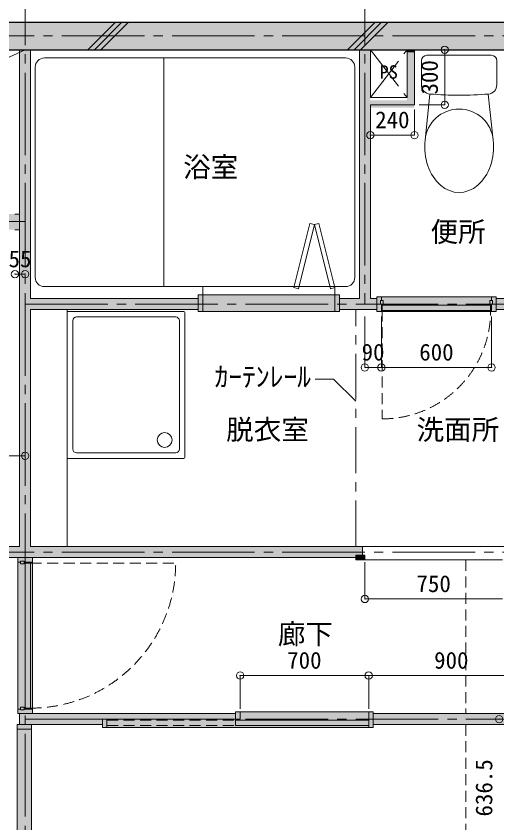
# Model space of a CAD drawing. Units: millimetres at full size, sheet at 1:50. Extents: x -9674 to 9699, y -6794 to 6791.
# Drawn here: x -941 to 1676, y -482 to 3910 of the extents above; entities that cross this region are included whole.
import ezdxf
from ezdxf.enums import TextEntityAlignment as Align

# ---------------------------------------------------------------- set-up
doc = ezdxf.new("R2010")
doc.units = ezdxf.units.MM
doc.header["$LTSCALE"] = 50
doc.header["$PDMODE"] = 32
doc.header["$PDSIZE"] = 40
for name, pattern in [('CHAIN1', [8, 5, -1, 1, -1]), ('CHAIN2', [12, 9, -1, 1, -1]), ('DASHED1', [1.8, 1.2, -0.6])]:
    doc.linetypes.add(name, pattern=pattern)
for name, color, linetype, lineweight in [('1-0_芯', 7, 'CHAIN2', 9), ('1-1_躯体', 2, 'Continuous', 25), ('1-2_間仕切', 3, 'Continuous', 18), ('1-3_建具', 3, 'Continuous', 18), ('1-5_設備', 7, 'Continuous', 9), ('1-7_その他', 7, 'DASHED1', 9), ('1-8_ハッチ', 4, 'Continuous', 9), ('1-A_文字', 7, 'Continuous', 9), ('1-B_寸法', 7, 'Continuous', 9), ('1-C_梁', 7, 'DASHED1', 9), ('1-D_記号', 7, 'CHAIN1', 9)]:
    doc.layers.add(name, color=color, linetype=linetype, lineweight=lineweight)
doc.layers.add('4-0', color=1, linetype='Continuous')
doc.layers.add('4-2', color=4, linetype='Continuous')
doc.styles.add('ＭＳ ゴシック', font='')
doc.styles.get('ＭＳ ゴシック').set_extended_font_data('MS Gothic')

msp = doc.modelspace()

# ---------------------------------------------------------------- linework, layer by layer
at = {"layer": '1-0_芯'}
for p, q in [((-892.5, 4802.35), (-892.5, -3667.65)), ((957.5, 4802.35), (957.5, 2342.35)), ((-8492.5, 3802.35), (8517.5, 3802.35)), ((-3032.5, 2792.35), (-892.5, 2792.35)), ((-892.5, 2342.35), (2286.5, 2342.35)), ((-8492.5, 992.35), (3087.5, 992.35)), ((-892.5, 82.35), (2687.5, 82.35))]:
    msp.add_line(p, q, dxfattribs=at)
at = {"layer": '1-1_躯体'}
for p, q in [((-2842.5, 3877.35), (1857.5, 3877.35)), ((-2842.5, 3727.35), (1857.5, 3727.35))]:
    msp.add_line(p, q, dxfattribs=at)
at = {"layer": '1-2_間仕切'}
for p, q in [((-922.5, 3727.35), (-922.5, 1022.35)), ((-862.5, 3727.35), (-862.5, 2372.35)), ((927.5, 3727.35), (927.5, 2372.35)), ((987.5, 3727.35), (987.5, 3467.35)), ((1187.5, 3727.35), (1187.5, 3467.35)), ((1227.5, 3727.35), (1227.5, 3427.35)), ((987.5, 3467.35), (1187.5, 3467.35)), ((987.5, 3427.35), (1227.5, 3427.35)), ((987.5, 3427.35), (987.5, 2372.35)), ((49.5, 2372.35), (-862.5, 2372.35)), ((819.5, 2372.35), (927.5, 2372.35)), ((987.5, 2372.35), (1022.5, 2372.35)), ((1672.5, 2372.35), (2060, 2372.35)), ((-862.5, 2312.35), (-862.5, 1022.35)), ((49.5, 2312.35), (-862.5, 2312.35)), ((819.5, 2312.35), (1022.5, 2312.35)), ((1672.5, 2312.35), (2260, 2312.35)), ((-1332.5, 1022.35), (-922.5, 1022.35)), ((-862.5, 1022.35), (945, 1022.35)), ((945, 974.85), (945, 1022.35)), ((-1332.5, 962.35), (907.5, 962.35)), ((-922.5, 112.35), (253.5, 112.35)), ((-922.5, 112.35), (-922.5, 52.35)), ((1003.5, 112.35), (1887.5, 112.35)), ((-862.5, 52.35), (-471.5, 52.35)), ((-446.5, 82.35), (253.5, 82.35)), ((1003.5, 52.35), (1857.5, 52.35))]:
    msp.add_line(p, q, dxfattribs=at)
at = {"layer": '1-2_間仕切', "color": 7, "lineweight": 9}
msp.add_line((1047.5, 2302.35), (1647.5, 2302.35), dxfattribs=at)
at = {"layer": '1-3_建具'}
for p, q in [((-947.5, 2832.35), (-922.5, 2832.35)), ((-947.5, 2747.35), (-922.5, 2747.35)), ((1022.5, 2382.35), (1047.5, 2382.35)), ((1022.5, 2302.35), (1022.5, 2382.35)), ((1047.5, 2382.35), (1047.5, 2362.35)), ((1647.5, 2382.35), (1672.5, 2382.35)), ((1647.5, 2382.35), (1647.5, 2362.35)), ((1672.5, 2302.35), (1672.5, 2382.35)), ((1057.5, 2362.35), (1042.5, 2362.35)), ((1047.5, 2342.35), (1047.5, 2302.35)), ((1052.5, 2307.35), (1052.5, 2337.35)), ((1052.5, 2337.35), (1642.5, 2337.35)), ((1057.5, 2342.35), (1057.5, 2362.35)), ((1637.5, 2362.35), (1637.5, 2342.35)), ((1652.5, 2362.35), (1637.5, 2362.35)), ((1637.5, 2342.35), (1652.5, 2342.35)), ((1642.5, 2337.35), (1642.5, 2307.35)), ((1647.5, 2342.35), (1647.5, 2302.35)), ((1652.5, 2342.35), (1652.5, 2362.35)), ((1022.5, 2302.35), (1047.5, 2302.35)), ((1642.5, 2307.35), (1052.5, 2307.35)), ((1647.5, 2302.35), (1672.5, 2302.35)), ((907.5, 949.85), (907.5, 974.85)), ((907.5, 974.85), (957.5, 974.85)), ((957.5, 949.85), (957.5, 974.85)), ((-932.5, 937.35), (-932.5, 962.35)), ((-917.5, 937.35), (-932.5, 937.35)), ((-917.5, 942.35), (-917.5, 927.35)), ((-897.5, 942.35), (-917.5, 942.35)), ((-897.5, 927.35), (-917.5, 927.35)), ((-897.5, 942.35), (-897.5, 927.35)), ((-897.5, 937.35), (-852.5, 937.35)), ((-862.5, 932.35), (-892.5, 932.35)), ((-892.5, 932.35), (-892.5, 142.35)), ((-862.5, 142.35), (-862.5, 932.35)), ((907.5, 949.85), (957.5, 949.85)), ((-932.5, 112.35), (-932.5, 137.35)), ((-917.5, 137.35), (-932.5, 137.35)), ((-917.5, 147.35), (-917.5, 132.35)), ((-897.5, 147.35), (-917.5, 147.35)), ((-917.5, 132.35), (-897.5, 132.35)), ((-897.5, 132.35), (-897.5, 147.35)), ((-897.5, 137.35), (-852.5, 137.35)), ((-892.5, 142.35), (-862.5, 142.35)), ((-852.5, 112.35), (-852.5, 137.35)), ((-852.5, 112.35), (-932.5, 112.35)), ((-935, 52.35), (-935, 27.35)), ((-857, 52.35), (-935, 52.35)), ((-857, 52.35), (-857, 27.35)), ((-935, 27.35), (-857, 27.35))]:
    msp.add_line(p, q, dxfattribs=at)
at = {"layer": '1-3_建具', "color": 7, "lineweight": 9}
for p, q in [((571.37, 2432.35), (658.68, 2781.6)), ((571.37, 2432.35), (658.68, 2781.6)), ((571.37, 2432.35), (658.68, 2781.6)), ((571.37, 2432.35), (658.68, 2781.6)), ((682.93, 2775.54), (595.62, 2426.28)), ((682.93, 2775.54), (658.68, 2781.6)), ((682.93, 2775.54), (707.19, 2781.6)), ((682.93, 2775.54), (770.25, 2426.28)), ((794.5, 2432.35), (707.19, 2781.6)), ((794.5, 2432.35), (707.19, 2781.6)), ((794.5, 2432.35), (707.19, 2781.6)), ((794.5, 2432.35), (707.19, 2781.6)), ((595.62, 2426.28), (571.37, 2432.35)), ((770.25, 2426.28), (794.5, 2432.35)), ((49.5, 2392.35), (74.5, 2392.35)), ((49.5, 2302.35), (49.5, 2392.35)), ((74.5, 2392.35), (794.5, 2392.35)), ((74.5, 2392.35), (74.5, 2302.35)), ((794.5, 2392.35), (819.5, 2392.35)), ((794.5, 2302.35), (794.5, 2392.35)), ((819.5, 2392.35), (819.5, 2302.35)), ((1647.5, 2382.35), (1047.5, 2382.35)), ((49.5, 2302.35), (74.5, 2302.35)), ((74.5, 2302.35), (794.5, 2302.35)), ((794.5, 2302.35), (819.5, 2302.35)), ((945, 1022.35), (1720, 1022.35)), ((-932.5, 937.35), (-932.5, 137.35)), ((-852.5, 137.35), (-852.5, 937.35)), ((1707.5, 949.85), (957.5, 949.85)), ((253.5, 82.35), (253.5, 122.35)), ((278.5, 122.35), (253.5, 122.35)), ((1003.5, 122.35), (978.5, 122.35)), ((978.5, 122.35), (978.5, 57.35)), ((1003.5, 37.35), (1003.5, 122.35)), ((-446.5, 37.35), (-446.5, 82.35)), ((278.5, 82.35), (253.5, 82.35)), ((253.5, 47.35), (253.5, 77.35)), ((253.5, 77.35), (978.5, 77.35)), ((253.5, 47.35), (978.5, 47.35)), ((978.5, 77.35), (978.5, 47.35)), ((978.5, 77.35), (978.5, 47.35)), ((978.5, 77.35), (978.5, 37.35)), ((-935, -1372.65), (-935, 27.35)), ((-857, 27.35), (-857, -1372.65)), ((-446.5, 37.35), (-471.5, 37.35)), ((-446.5, 37.35), (978.5, 37.35)), ((1003.5, 37.35), (978.5, 37.35))]:
    msp.add_line(p, q, dxfattribs=at)
at = {"layer": '1-3_建具', "color": 7, "linetype": 'DASHED1', "lineweight": 9}
for p, q in [((1052.5, 2307.35), (1052.5, 1717.35)), ((-862.5, 932.35), (-72.5, 932.35)), ((-446.5, 77.35), (253.5, 77.35)), ((-446.5, 47.35), (253.5, 47.35))]:
    msp.add_line(p, q, dxfattribs=at)
at = {"layer": '1-3_建具'}
for points in [[(1042.5, 2362.35), (1042.5, 2342.35), (1057.5, 2342.35)], [(-852.5, 937.35), (-852.5, 962.35), (-932.5, 962.35)]]:
    msp.add_lwpolyline(points, dxfattribs=at)
at = {"layer": '1-3_建具', "color": 7, "lineweight": 9}
for points in [[(278.5, 82.35), (278.5, 122.35), (978.5, 122.35)], [(-446.5, 37.35), (-446.5, 82.35), (-471.5, 82.35)], [(-471.5, 37.35), (-471.5, 82.35), (-471.5, 57.35)]]:
    msp.add_lwpolyline(points, dxfattribs=at)
at = {"layer": '1-3_建具', "color": 7, "linetype": 'DASHED1', "lineweight": 9}
for centre, radius, end in [((1052.5, 2307.35), 590, 0), ((-862.5, 932.35), 790, 360)]:
    msp.add_arc(centre, radius, 270, end, dxfattribs=at)
at = {"layer": '1-5_設備'}
for p, q in [((1295.84, 3697.35), (1645.84, 3697.35)), ((852.5, 3682.35), (-787.5, 3682.35)), ((-137.5, 3682.35), (-137.5, 2437.35)), ((1265.84, 3667.35), (1265.84, 3536.1)), ((1675.84, 3667.35), (1675.84, 3536.1)), ((-837.5, 2487.35), (-837.5, 3632.35)), ((902.5, 2487.35), (902.5, 3632.35)), ((1311.84, 3486.26), (1285.19, 3235.2)), ((1629.83, 3486.26), (1656.49, 3235.2)), ((571.37, 2432.35), (658.68, 2781.6)), ((794.5, 2432.35), (707.19, 2781.6)), ((852.5, 2437.35), (-787.5, 2437.35)), ((74.5, 2392.35), (74.5, 2437.35)), ((794.5, 2392.35), (794.5, 2437.35)), ((-662.5, 2312.35), (-662.5, 1022.35)), ((-662.5, 2302.35), (-27.5, 2302.35)), ((-22.5, 2297.35), (-22.5, 1507.35)), ((-632.5, 2252.35), (-632.5, 1552.35)), ((-612.5, 2272.35), (-72.5, 2272.35)), ((-52.5, 2252.35), (-52.5, 1552.35)), ((-27.5, 1502.35), (-662.5, 1502.35)), ((-72.5, 1532.35), (-612.5, 1532.35))]:
    msp.add_line(p, q, dxfattribs=at)
msp.add_circle((-132.5, 1602.35), 40, dxfattribs=at)
for centre, radius, start, end in [((1295.84, 3667.35), 30, 90, 180), ((1645.84, 3667.35), 30, 0, 90), ((-787.5, 3632.35), 50, 90, 180), ((852.5, 3632.35), 50, 0, 90), ((1315.84, 3536.1), 50, 180, 265.41591), ((1625.84, 3536.1), 50, 274.58408, 0), ((1470.84, 5469.29), 1989.39, 265.41591, 274.58408), ((1470.84, 3218.07), 186.44, 5.269, 174.73099), ((-787.5, 2487.35), 50, 180, 270), ((852.5, 2487.35), 50, 270, 0), ((-27.5, 2297.35), 5, 0, 90), ((-612.5, 2252.35), 20, 90, 180), ((-72.5, 2252.35), 20, 0, 90), ((-612.5, 1552.35), 20, 180, 270), ((-72.5, 1552.35), 20, 270, 0), ((-27.5, 1507.35), 5, 270, 0)]:
    msp.add_arc(centre, radius, start, end, dxfattribs=at)
msp.add_ellipse((1470.84, 3200.16), major_axis=(0, -250), ratio=0.75, start_param=4.5717762, end_param=7.9945941, dxfattribs=at)
at = {"layer": '1-7_その他', "color": 4, "linetype": 'CHAIN1'}
for p, q in [((-892.5, 3727.35), (-2842.5, 2822.35)), ((987.5, 3727.35), (1187.5, 3467.35)), ((987.5, 3467.35), (1187.5, 3727.35))]:
    msp.add_line(p, q, dxfattribs=at)
at = {"layer": '1-8_ハッチ'}
for p, q in [((-550.65, 3727.35), (-400.65, 3877.35)), ((-515.29, 3727.35), (-365.29, 3877.35)), ((-479.94, 3727.35), (-329.94, 3877.35)), ((863.57, 3727.35), (1013.57, 3877.35)), ((898.92, 3727.35), (1048.92, 3877.35)), ((934.28, 3727.35), (1084.28, 3877.35))]:
    msp.add_line(p, q, dxfattribs=at)
at = {"layer": '1-A_文字'}
for q in [(687.56, 1934.42), (907.5, 1814.49)]:
    msp.add_line((787.56, 1934.42), q, dxfattribs=at)
at = {"layer": '1-B_寸法'}
for p, q in [((1392.44, 3427.35), (1392.44, 3727.35)), ((1253.43, 3427.35), (1392.44, 3427.35)), ((-947.5, 2505.37), (-892.5, 2505.37)), ((957.5, 2274.2), (957.5, 1997.35)), ((1047.5, 2274.2), (1047.5, 1997.35)), ((1647.5, 2274.2), (1647.5, 1997.35)), ((1047.5, 1997.35), (957.5, 1997.35)), ((1047.5, 1997.35), (1647.5, 1997.35)), ((-1322.5, 1516.34), (-892.5, 1516.34)), ((957.5, 936.47), (957.5, 736.72)), ((1707.5, 736.72), (957.5, 736.72)), ((278.5, 138.23), (278.5, 319.62)), ((978.5, 319.62), (278.5, 319.62)), ((978.5, 138.23), (978.5, 319.62)), ((1878.5, 319.62), (978.5, 319.62))]:
    msp.add_line(p, q, dxfattribs=at)
msp.add_lwpolyline([(1227.5, 3401.42), (1227.5, 3262.41), (987.5, 3262.41)], dxfattribs=at)
at = {"layer": '1-B_寸法', "color": 3}
for p in [(1392.44, 3727.35), (1392.44, 3427.35), (987.5, 3262.41), (1227.5, 3262.41), (-947.5, 2505.37), (-892.5, 2505.37), (957.5, 1997.35), (1047.5, 1997.35), (1647.5, 1997.35), (-892.5, 1516.34), (957.5, 736.72), (278.5, 319.62), (978.5, 319.62), (1689.11, 82.35)]:
    msp.add_point(p, dxfattribs=at)
at = {"layer": '1-C_梁'}
for p, q in [((1507.5, 949.85), (1507.5, 112.35)), ((1507.5, 52.35), (1507.5, -2342.65))]:
    msp.add_line(p, q, dxfattribs=at)
at = {"layer": '1-D_記号'}
msp.add_line((907.5, 1022.35), (907.5, 2312.35), dxfattribs=at)
at = {"layer": '4-0'}
msp.add_solid([(1857.5, 3727.35), (1857.5, 3877.35), (-2842.5, 3727.35), (-2842.5, 3877.35)], dxfattribs=at)
at = {"layer": '4-2'}
for points in [[(-922.5, 3712.35), (-922.5, 3727.35), (-862.5, 3712.35), (-862.5, 3727.35)], [(-922.5, 1022.35), (-862.5, 1022.35), (-922.5, 3712.35), (-862.5, 3712.35)], [(987.5, 3712.35), (987.5, 3727.35), (927.5, 3712.35), (927.5, 3727.35)], [(927.5, 2372.35), (987.5, 2372.35), (927.5, 3712.35), (987.5, 3712.35)], [(1187.5, 3712.35), (1187.5, 3727.35), (1227.5, 3712.35), (1227.5, 3727.35)], [(1227.5, 3412.35), (1187.5, 3712.35), (1187.5, 3452.35)], [(1227.5, 3412.35), (1227.5, 3712.35), (1187.5, 3712.35)], [(1227.5, 3412.35), (987.5, 3452.35), (987.5, 3412.35)], [(1227.5, 3412.35), (1187.5, 3452.35), (987.5, 3452.35)], [(-2632.5, 2747.35), (-2632.5, 2832.35), (-922.5, 2747.35), (-922.5, 2832.35)], [(-862.5, 2372.35), (-862.5, 2312.35), (49.5, 2372.35), (49.5, 2312.35)], [(49.5, 2392.35), (49.5, 2302.35), (819.5, 2392.35), (819.5, 2302.35)], [(819.5, 2372.35), (1022.5, 2372.35), (819.5, 2312.35), (1022.5, 2312.35)], [(1022.5, 2382.35), (1672.5, 2382.35), (1022.5, 2302.35), (1672.5, 2302.35)], [(1672.5, 2372.35), (2260, 2372.35), (1672.5, 2312.35), (2260, 2312.35)], [(-1332.5, 1022.35), (945, 974.85), (945, 1022.35)], [(-1332.5, 1022.35), (907.5, 974.85), (945, 974.85)], [(-1332.5, 1022.35), (907.5, 962.35), (907.5, 974.85)], [(-1332.5, 1022.35), (-1332.5, 962.35), (907.5, 962.35)], [(907.5, 974.85), (907.5, 949.85), (957.5, 974.85), (957.5, 949.85)], [(-932.5, 112.35), (-852.5, 112.35), (-932.5, 962.35), (-852.5, 962.35)], [(-922.5, 112.35), (-922.5, 52.35), (-892.5, 112.35), (-892.5, 52.35)], [(-471.5, 52.35), (1003.5, 37.35), (-892.5, 112.35)], [(-892.5, 112.35), (-892.5, 52.35), (-471.5, 52.35)], [(1003.5, 37.35), (253.5, 112.35), (-892.5, 112.35)], [(1003.5, 37.35), (253.5, 122.35), (253.5, 112.35)], [(1003.5, 37.35), (1003.5, 122.35), (253.5, 122.35)], [(1899.5, 112.35), (1003.5, 112.35), (1857.5, 52.35)], [(1003.5, 112.35), (1003.5, 52.35), (1857.5, 52.35)], [(-935, 52.35), (-857, 52.35), (-935, -1397.65), (-922.5, -1397.65)], [(-857, 52.35), (-857, -1397.65), (-922.5, -1397.65)], [(-471.5, 52.35), (-471.5, 37.35), (1003.5, 37.35)]]:
    msp.add_solid(points, dxfattribs=at)

# ---------------------------------------------------------------- texts
at = {"layer": '1-A_文字', "style": 'ＭＳ ゴシック'}
for s, height, p in [('PS', 73.31, (1037.5, 3547.35)), ('浴室', 110, (-31.49, 3000.62)), ('便所', 110, (1315.28, 2647.69)), ('ｶｰﾃﾝﾚｰﾙ', 110, (139, 1859.09)), ('脱衣室', 110, (202.25, 1570.93)), ('洗面所', 110, (1239.08, 1570.93)), ('廊下', 110, (483.82, 457.48))]:
    msp.add_text(s, height=height, dxfattribs=at).set_placement(p, align=Align.BOTTOM_LEFT)
at = {"layer": '1-B_寸法', "style": 'ＭＳ ゴシック'}
for s, p in [('300', (1382.44, 3483.6)), ('636.5', (1679.11, -447.83))]:
    msp.add_text(s, height=91.64, rotation=90, dxfattribs=at).set_placement(p, align=Align.BOTTOM_LEFT)
for s, p in [('240', (1013.75, 3272.41)), ('55', (-982.5, 2515.37)), ('90', (940, 2007.35)), ('600', (1253.75, 2007.35)), ('750', (1238.75, 746.72)), ('700', (534.75, 329.62)), ('900', (1334.75, 329.62))]:
    msp.add_text(s, height=91.64, dxfattribs=at).set_placement(p, align=Align.BOTTOM_LEFT)

doc.saveas('drawing.dxf')
